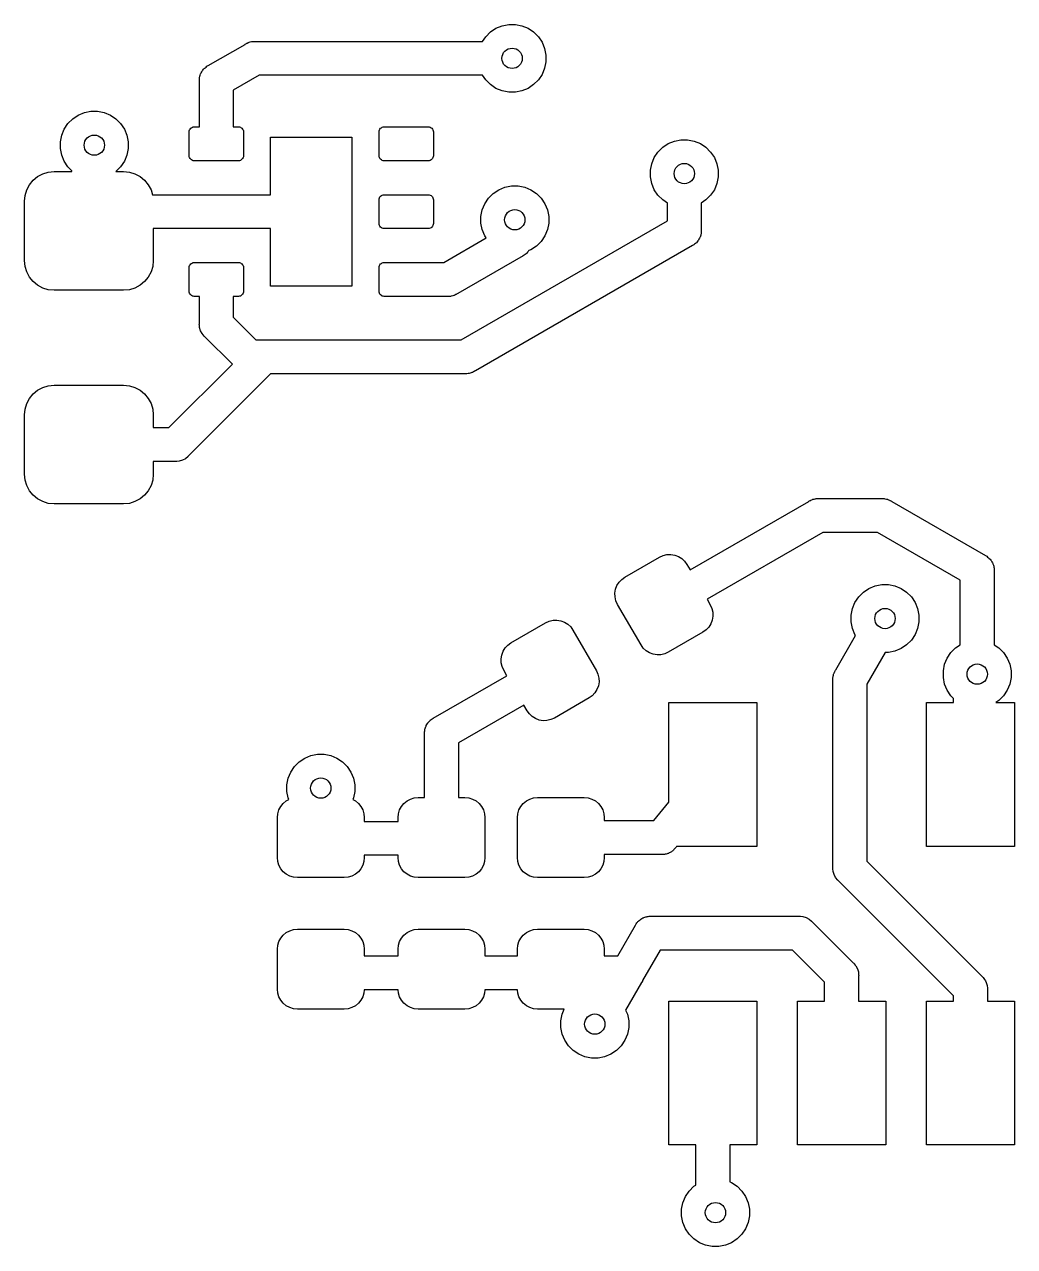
# Model space of a CAD drawing. Extents: x 3.53 to 7.52, y -4.86 to -3.59.
# Drawn here: x 5.1549 to 5.4423, y -4.6268 to -4.2721 of the extents above; entities that cross this region are included whole.
import ezdxf

# ---------------------------------------------------------------- set-up
doc = ezdxf.new("R2010")
doc.units = 0
doc.header["$MEASUREMENT"] = 0
doc.layers.add('BLACK', color=7, linetype='CONTINUOUS')

msp = doc.modelspace()

# ---------------------------------------------------------------- linework, layer by layer
at = {"layer": 'BLACK', "linetype": 'CONTINUOUS'}
for p, q in [((5.28881, -4.27562), (5.29018, -4.27424)), ((5.29018, -4.27424), (5.29179, -4.27317)), ((5.29179, -4.27317), (5.29359, -4.27243)), ((5.29359, -4.27243), (5.29549, -4.27205)), ((5.29549, -4.27205), (5.29743, -4.27205)), ((5.29743, -4.27205), (5.29933, -4.27243)), ((5.29933, -4.27243), (5.30112, -4.27317)), ((5.30112, -4.27317), (5.30273, -4.27424)), ((5.30273, -4.27424), (5.3041, -4.27562)), ((5.20824, -4.28401), (5.21895, -4.27783)), ((5.21895, -4.27783), (5.21901, -4.27778)), ((5.21901, -4.27778), (5.21937, -4.27759)), ((5.21937, -4.27759), (5.21951, -4.27751)), ((5.21951, -4.27751), (5.21958, -4.27747)), ((5.21958, -4.27747), (5.21987, -4.27732)), ((5.21987, -4.27732), (5.22002, -4.27727)), ((5.22002, -4.27727), (5.22017, -4.27721)), ((5.22017, -4.27721), (5.22048, -4.27713)), ((5.22048, -4.27713), (5.22079, -4.27704)), ((5.22079, -4.27704), (5.22096, -4.27702)), ((5.22096, -4.27702), (5.22111, -4.27699)), ((5.22111, -4.27699), (5.22144, -4.27698)), ((5.22144, -4.27698), (5.22152, -4.27697)), ((5.22152, -4.27697), (5.22168, -4.27697)), ((5.22168, -4.27697), (5.22208, -4.27696)), ((5.22208, -4.27696), (5.22216, -4.27697)), ((5.22216, -4.27697), (5.28791, -4.27697)), ((5.28791, -4.27697), (5.28881, -4.27562)), ((5.3041, -4.27562), (5.30518, -4.27723)), ((5.30518, -4.27723), (5.30592, -4.27902)), ((5.30592, -4.27902), (5.3063, -4.28092)), ((5.3063, -4.28092), (5.3063, -4.28286)), ((5.20693, -4.28507), (5.20713, -4.28482)), ((5.20713, -4.28482), (5.20726, -4.28472)), ((5.20726, -4.28472), (5.20737, -4.2846)), ((5.20737, -4.2846), (5.20763, -4.28441)), ((5.20763, -4.28441), (5.20788, -4.2842)), ((5.20788, -4.2842), (5.20824, -4.28401)), ((5.30592, -4.28476), (5.30518, -4.28655)), ((5.3063, -4.28286), (5.30592, -4.28476)), ((5.2057, -4.28799), (5.20575, -4.28767)), ((5.20571, -4.28839), (5.2057, -4.28799)), ((5.20571, -4.30177), (5.20571, -4.28839)), ((5.20575, -4.28767), (5.20578, -4.28735)), ((5.20578, -4.28735), (5.20583, -4.28719)), ((5.20583, -4.28719), (5.20585, -4.28704)), ((5.20585, -4.28704), (5.20597, -4.28673)), ((5.20597, -4.28673), (5.20606, -4.28642)), ((5.20606, -4.28642), (5.20614, -4.28628)), ((5.20614, -4.28628), (5.20619, -4.28613)), ((5.20619, -4.28613), (5.20637, -4.28585)), ((5.20637, -4.28585), (5.20652, -4.28557)), ((5.20652, -4.28557), (5.20662, -4.28544)), ((5.20662, -4.28544), (5.20671, -4.2853)), ((5.20671, -4.2853), (5.20693, -4.28507)), ((5.22308, -4.28681), (5.21555, -4.29116)), ((5.28791, -4.28681), (5.22308, -4.28681)), ((5.28881, -4.28816), (5.28791, -4.28681)), ((5.29018, -4.28953), (5.28881, -4.28816)), ((5.3041, -4.28816), (5.30273, -4.28953)), ((5.30518, -4.28655), (5.3041, -4.28816)), ((5.21555, -4.29116), (5.21555, -4.30177)), ((5.29179, -4.29061), (5.29018, -4.28953)), ((5.29359, -4.29135), (5.29179, -4.29061)), ((5.29549, -4.29173), (5.29359, -4.29135)), ((5.29743, -4.29173), (5.29549, -4.29173)), ((5.29933, -4.29135), (5.29743, -4.29173)), ((5.30112, -4.29061), (5.29933, -4.29135)), ((5.30273, -4.28953), (5.30112, -4.29061)), ((5.16892, -4.29944), (5.17053, -4.29836)), ((5.17053, -4.29836), (5.17233, -4.29762)), ((5.17233, -4.29762), (5.17423, -4.29724)), ((5.17423, -4.29724), (5.17617, -4.29724)), ((5.17617, -4.29724), (5.17807, -4.29762)), ((5.17807, -4.29762), (5.17986, -4.29836)), ((5.17986, -4.29836), (5.18147, -4.29944)), ((5.16573, -4.30422), (5.16647, -4.30242)), ((5.16647, -4.30242), (5.16755, -4.30081)), ((5.16755, -4.30081), (5.16892, -4.29944)), ((5.18147, -4.29944), (5.18284, -4.30081)), ((5.18284, -4.30081), (5.18392, -4.30242)), ((5.18392, -4.30242), (5.18466, -4.30422)), ((5.20278, -4.30296), (5.20287, -4.30268)), ((5.20287, -4.30268), (5.203, -4.30243)), ((5.203, -4.30243), (5.20319, -4.3022)), ((5.20319, -4.3022), (5.20341, -4.30202)), ((5.20341, -4.30202), (5.20367, -4.30188)), ((5.20367, -4.30188), (5.20394, -4.3018)), ((5.20394, -4.3018), (5.20423, -4.30177)), ((5.20423, -4.30177), (5.20571, -4.30177)), ((5.21555, -4.30177), (5.21703, -4.30177)), ((5.21703, -4.30177), (5.21732, -4.3018)), ((5.21732, -4.3018), (5.21759, -4.30188)), ((5.21759, -4.30188), (5.21785, -4.30202)), ((5.21785, -4.30202), (5.21807, -4.3022)), ((5.21807, -4.3022), (5.21826, -4.30243)), ((5.21826, -4.30243), (5.21839, -4.30268)), ((5.21839, -4.30268), (5.21848, -4.30296)), ((5.2579, -4.30296), (5.25799, -4.30268)), ((5.25799, -4.30268), (5.25812, -4.30243)), ((5.25812, -4.30243), (5.25831, -4.3022)), ((5.25831, -4.3022), (5.25853, -4.30202)), ((5.25853, -4.30202), (5.25879, -4.30188)), ((5.25879, -4.30188), (5.25906, -4.3018)), ((5.25906, -4.3018), (5.25935, -4.30177)), ((5.25935, -4.30177), (5.27215, -4.30177)), ((5.27215, -4.30177), (5.27243, -4.3018)), ((5.27243, -4.3018), (5.27271, -4.30188)), ((5.27271, -4.30188), (5.27297, -4.30202)), ((5.27297, -4.30202), (5.27319, -4.3022)), ((5.27319, -4.3022), (5.27337, -4.30243)), ((5.27337, -4.30243), (5.27351, -4.30268)), ((5.27351, -4.30268), (5.27359, -4.30296)), ((5.16535, -4.30612), (5.16573, -4.30422)), ((5.16535, -4.30806), (5.16535, -4.30612)), ((5.18466, -4.30422), (5.18504, -4.30612)), ((5.18504, -4.30612), (5.18504, -4.30806)), ((5.20276, -4.30325), (5.20278, -4.30296)), ((5.20276, -4.31014), (5.20276, -4.30325)), ((5.21848, -4.30296), (5.2185, -4.30325)), ((5.2185, -4.30325), (5.2185, -4.31014)), ((5.22638, -4.30472), (5.25, -4.30472)), ((5.22638, -4.32146), (5.22638, -4.30472)), ((5.25, -4.30472), (5.25, -4.34803)), ((5.25787, -4.30325), (5.2579, -4.30296)), ((5.25787, -4.31014), (5.25787, -4.30325)), ((5.27359, -4.30296), (5.27362, -4.30325)), ((5.27362, -4.30325), (5.27362, -4.31014)), ((5.34179, -4.30663), (5.34359, -4.30589)), ((5.34359, -4.30589), (5.34549, -4.30551)), ((5.34549, -4.30551), (5.34743, -4.30551)), ((5.34743, -4.30551), (5.34933, -4.30589)), ((5.34933, -4.30589), (5.35112, -4.30663)), ((5.16573, -4.30996), (5.16535, -4.30806)), ((5.18504, -4.30806), (5.18466, -4.30996)), ((5.33773, -4.31069), (5.33881, -4.30908)), ((5.33881, -4.30908), (5.34018, -4.30771)), ((5.34018, -4.30771), (5.34179, -4.30663)), ((5.35112, -4.30663), (5.35273, -4.30771)), ((5.35273, -4.30771), (5.3541, -4.30908)), ((5.3541, -4.30908), (5.35518, -4.31069)), ((5.16647, -4.31175), (5.16573, -4.30996)), ((5.16755, -4.31336), (5.16647, -4.31175)), ((5.1687, -4.31451), (5.16755, -4.31336)), ((5.18284, -4.31336), (5.18147, -4.31473)), ((5.18392, -4.31175), (5.18284, -4.31336)), ((5.18466, -4.30996), (5.18392, -4.31175)), ((5.20278, -4.31043), (5.20276, -4.31014)), ((5.20287, -4.3107), (5.20278, -4.31043)), ((5.203, -4.31096), (5.20287, -4.3107)), ((5.20319, -4.31118), (5.203, -4.31096)), ((5.20341, -4.31137), (5.20319, -4.31118)), ((5.20367, -4.3115), (5.20341, -4.31137)), ((5.20394, -4.31159), (5.20367, -4.3115)), ((5.20423, -4.31161), (5.20394, -4.31159)), ((5.21703, -4.31161), (5.20423, -4.31161)), ((5.21732, -4.31159), (5.21703, -4.31161)), ((5.21759, -4.3115), (5.21732, -4.31159)), ((5.21785, -4.31137), (5.21759, -4.3115)), ((5.21807, -4.31118), (5.21785, -4.31137)), ((5.21826, -4.31096), (5.21807, -4.31118)), ((5.21839, -4.3107), (5.21826, -4.31096)), ((5.21848, -4.31043), (5.21839, -4.3107)), ((5.2185, -4.31014), (5.21848, -4.31043)), ((5.2579, -4.31043), (5.25787, -4.31014)), ((5.25799, -4.3107), (5.2579, -4.31043)), ((5.25812, -4.31096), (5.25799, -4.3107)), ((5.25831, -4.31118), (5.25812, -4.31096)), ((5.25853, -4.31137), (5.25831, -4.31118)), ((5.25879, -4.3115), (5.25853, -4.31137)), ((5.25906, -4.31159), (5.25879, -4.3115)), ((5.25935, -4.31161), (5.25906, -4.31159)), ((5.27215, -4.31161), (5.25935, -4.31161)), ((5.27243, -4.31159), (5.27215, -4.31161)), ((5.27271, -4.3115), (5.27243, -4.31159)), ((5.27297, -4.31137), (5.27271, -4.3115)), ((5.27319, -4.31118), (5.27297, -4.31137)), ((5.27337, -4.31096), (5.27319, -4.31118)), ((5.27351, -4.3107), (5.27337, -4.31096)), ((5.27359, -4.31043), (5.27351, -4.3107)), ((5.27362, -4.31014), (5.27359, -4.31043)), ((5.33661, -4.31438), (5.33699, -4.31248)), ((5.33699, -4.31248), (5.33773, -4.31069)), ((5.35518, -4.31069), (5.35592, -4.31248)), ((5.35592, -4.31248), (5.3563, -4.31438)), ((5.15744, -4.31729), (5.15875, -4.31622)), ((5.15875, -4.31622), (5.16024, -4.31542)), ((5.16024, -4.31542), (5.16185, -4.31493)), ((5.16185, -4.31493), (5.16353, -4.31476)), ((5.16353, -4.31476), (5.1687, -4.31476)), ((5.1687, -4.31476), (5.1687, -4.31451)), ((5.18147, -4.31473), (5.18142, -4.31476)), ((5.18142, -4.31476), (5.18371, -4.31476)), ((5.18371, -4.31476), (5.18539, -4.31493)), ((5.18539, -4.31493), (5.18701, -4.31542)), ((5.18701, -4.31542), (5.1885, -4.31622)), ((5.1885, -4.31622), (5.1898, -4.31729)), ((5.33661, -4.31632), (5.33661, -4.31438)), ((5.33699, -4.31823), (5.33661, -4.31632)), ((5.3563, -4.31632), (5.35592, -4.31823)), ((5.3563, -4.31438), (5.3563, -4.31632)), ((5.15509, -4.3217), (5.15558, -4.32008)), ((5.15558, -4.32008), (5.15637, -4.31859)), ((5.15637, -4.31859), (5.15744, -4.31729)), ((5.1898, -4.31729), (5.19087, -4.31859)), ((5.19087, -4.31859), (5.19167, -4.32008)), ((5.19167, -4.32008), (5.19208, -4.32146)), ((5.29097, -4.32109), (5.29258, -4.32002)), ((5.29258, -4.32002), (5.29437, -4.31928)), ((5.29437, -4.31928), (5.29628, -4.3189)), ((5.29628, -4.3189), (5.29822, -4.3189)), ((5.29822, -4.3189), (5.30012, -4.31928)), ((5.30012, -4.31928), (5.30191, -4.32002)), ((5.30191, -4.32002), (5.30352, -4.32109)), ((5.33773, -4.32002), (5.33699, -4.31823)), ((5.33881, -4.32163), (5.33773, -4.32002)), ((5.35518, -4.32002), (5.3541, -4.32163)), ((5.35592, -4.31823), (5.35518, -4.32002)), ((5.15492, -4.32338), (5.15509, -4.3217)), ((5.15492, -4.3406), (5.15492, -4.32338)), ((5.19208, -4.32146), (5.22638, -4.32146)), ((5.25787, -4.32293), (5.2579, -4.32265)), ((5.25787, -4.32982), (5.25787, -4.32293)), ((5.2579, -4.32265), (5.25799, -4.32237)), ((5.25799, -4.32237), (5.25812, -4.32211)), ((5.25812, -4.32211), (5.25831, -4.32189)), ((5.25831, -4.32189), (5.25853, -4.32171)), ((5.25853, -4.32171), (5.25879, -4.32157)), ((5.25879, -4.32157), (5.25906, -4.32149)), ((5.25906, -4.32149), (5.25935, -4.32146)), ((5.25935, -4.32146), (5.27215, -4.32146)), ((5.27215, -4.32146), (5.27243, -4.32149)), ((5.27243, -4.32149), (5.27271, -4.32157)), ((5.27271, -4.32157), (5.27297, -4.32171)), ((5.27297, -4.32171), (5.27319, -4.32189)), ((5.27319, -4.32189), (5.27337, -4.32211)), ((5.27337, -4.32211), (5.27351, -4.32237)), ((5.27351, -4.32237), (5.27359, -4.32265)), ((5.27359, -4.32265), (5.27362, -4.32293)), ((5.27362, -4.32293), (5.27362, -4.32982)), ((5.28852, -4.32408), (5.2896, -4.32247)), ((5.2896, -4.32247), (5.29097, -4.32109)), ((5.30352, -4.32109), (5.30489, -4.32247)), ((5.30489, -4.32247), (5.30597, -4.32408)), ((5.34018, -4.323), (5.33881, -4.32163)), ((5.34154, -4.3239), (5.34018, -4.323)), ((5.34154, -4.32905), (5.34154, -4.3239)), ((5.35273, -4.323), (5.35138, -4.3239)), ((5.35138, -4.3239), (5.35138, -4.33181)), ((5.3541, -4.32163), (5.35273, -4.323)), ((5.2874, -4.32777), (5.28778, -4.32587)), ((5.28778, -4.32587), (5.28852, -4.32408)), ((5.30597, -4.32408), (5.30671, -4.32587)), ((5.30671, -4.32587), (5.30709, -4.32777)), ((5.2579, -4.33011), (5.25787, -4.32982)), ((5.25799, -4.33039), (5.2579, -4.33011)), ((5.25812, -4.33064), (5.25799, -4.33039)), ((5.25831, -4.33087), (5.25812, -4.33064)), ((5.25853, -4.33105), (5.25831, -4.33087)), ((5.25879, -4.33119), (5.25853, -4.33105)), ((5.27297, -4.33105), (5.27271, -4.33119)), ((5.27319, -4.33087), (5.27297, -4.33105)), ((5.27337, -4.33064), (5.27319, -4.33087)), ((5.27351, -4.33039), (5.27337, -4.33064)), ((5.27359, -4.33011), (5.27351, -4.33039)), ((5.27362, -4.32982), (5.27359, -4.33011)), ((5.28172, -4.36358), (5.34154, -4.32905)), ((5.2874, -4.32971), (5.2874, -4.32777)), ((5.28778, -4.33161), (5.2874, -4.32971)), ((5.30709, -4.32971), (5.30671, -4.33161)), ((5.30709, -4.32777), (5.30709, -4.32971)), ((5.22638, -4.3313), (5.19232, -4.3313)), ((5.19232, -4.3313), (5.19232, -4.3406)), ((5.22638, -4.34803), (5.22638, -4.3313)), ((5.25906, -4.33127), (5.25879, -4.33119)), ((5.25935, -4.3313), (5.25906, -4.33127)), ((5.27215, -4.3313), (5.25935, -4.3313)), ((5.27243, -4.33127), (5.27215, -4.3313)), ((5.27271, -4.33119), (5.27243, -4.33127)), ((5.27663, -4.34114), (5.28895, -4.33403)), ((5.28852, -4.3334), (5.28778, -4.33161)), ((5.28895, -4.33403), (5.28852, -4.3334)), ((5.30597, -4.3334), (5.30489, -4.33501)), ((5.30671, -4.33161), (5.30597, -4.3334)), ((5.35057, -4.33464), (5.35047, -4.33476)), ((5.35072, -4.33435), (5.35057, -4.33464)), ((5.35089, -4.33408), (5.35072, -4.33435)), ((5.35095, -4.33393), (5.35089, -4.33408)), ((5.35103, -4.33378), (5.35095, -4.33393)), ((5.35112, -4.33347), (5.35103, -4.33378)), ((5.35123, -4.33317), (5.35112, -4.33347)), ((5.35126, -4.33301), (5.35123, -4.33317)), ((5.35131, -4.33285), (5.35126, -4.33301)), ((5.35134, -4.33253), (5.35131, -4.33285)), ((5.35139, -4.33221), (5.35134, -4.33253)), ((5.35138, -4.33181), (5.35139, -4.33221)), ((5.34885, -4.33619), (5.28585, -4.37256)), ((5.30095, -4.33817), (5.30074, -4.33842)), ((5.30117, -4.33793), (5.30095, -4.33817)), ((5.30125, -4.3378), (5.30117, -4.33793)), ((5.30133, -4.3377), (5.30125, -4.3378)), ((5.30191, -4.33746), (5.30133, -4.3377)), ((5.30352, -4.33639), (5.30191, -4.33746)), ((5.30489, -4.33501), (5.30352, -4.33639)), ((5.3492, -4.336), (5.34885, -4.33619)), ((5.34945, -4.3358), (5.3492, -4.336)), ((5.34972, -4.33561), (5.34945, -4.3358)), ((5.34983, -4.33549), (5.34972, -4.33561)), ((5.34995, -4.33539), (5.34983, -4.33549)), ((5.35016, -4.33514), (5.34995, -4.33539)), ((5.35038, -4.3349), (5.35016, -4.33514)), ((5.35047, -4.33476), (5.35038, -4.3349)), ((5.15509, -4.34228), (5.15492, -4.3406)), ((5.19232, -4.3406), (5.19216, -4.34228)), ((5.203, -4.3418), (5.20319, -4.34157)), ((5.20319, -4.34157), (5.20341, -4.34139)), ((5.20341, -4.34139), (5.20367, -4.34125)), ((5.20367, -4.34125), (5.20394, -4.34117)), ((5.20394, -4.34117), (5.20423, -4.34114)), ((5.20423, -4.34114), (5.21039, -4.34114)), ((5.21039, -4.34114), (5.21063, -4.34112)), ((5.21063, -4.34112), (5.21087, -4.34114)), ((5.21087, -4.34114), (5.21703, -4.34114)), ((5.21703, -4.34114), (5.21732, -4.34117)), ((5.21732, -4.34117), (5.21759, -4.34125)), ((5.21759, -4.34125), (5.21785, -4.34139)), ((5.21785, -4.34139), (5.21807, -4.34157)), ((5.21807, -4.34157), (5.21826, -4.3418)), ((5.25812, -4.3418), (5.25831, -4.34157)), ((5.25831, -4.34157), (5.25853, -4.34139)), ((5.25853, -4.34139), (5.25879, -4.34125)), ((5.25879, -4.34125), (5.25906, -4.34117)), ((5.25906, -4.34117), (5.25935, -4.34114)), ((5.25935, -4.34114), (5.27663, -4.34114)), ((5.29964, -4.33923), (5.28076, -4.35012)), ((5.29999, -4.33904), (5.29964, -4.33923)), ((5.30024, -4.33883), (5.29999, -4.33904)), ((5.30051, -4.33864), (5.30024, -4.33883)), ((5.30062, -4.33852), (5.30051, -4.33864)), ((5.30074, -4.33842), (5.30062, -4.33852)), ((5.15558, -4.3439), (5.15509, -4.34228)), ((5.15637, -4.34539), (5.15558, -4.3439)), ((5.19167, -4.3439), (5.19087, -4.34539)), ((5.19216, -4.34228), (5.19167, -4.3439)), ((5.20276, -4.34262), (5.20278, -4.34233)), ((5.20276, -4.34951), (5.20276, -4.34262)), ((5.20278, -4.34233), (5.20287, -4.34205)), ((5.20287, -4.34205), (5.203, -4.3418)), ((5.21826, -4.3418), (5.21839, -4.34205)), ((5.21839, -4.34205), (5.21848, -4.34233)), ((5.21848, -4.34233), (5.2185, -4.34262)), ((5.2185, -4.34262), (5.2185, -4.34951)), ((5.25787, -4.34262), (5.2579, -4.34233)), ((5.25787, -4.34951), (5.25787, -4.34262)), ((5.2579, -4.34233), (5.25799, -4.34205)), ((5.25799, -4.34205), (5.25812, -4.3418)), ((5.15744, -4.34669), (5.15637, -4.34539)), ((5.15875, -4.34776), (5.15744, -4.34669)), ((5.16024, -4.34856), (5.15875, -4.34776)), ((5.16185, -4.34905), (5.16024, -4.34856)), ((5.18701, -4.34856), (5.18539, -4.34905)), ((5.1885, -4.34776), (5.18701, -4.34856)), ((5.1898, -4.34669), (5.1885, -4.34776)), ((5.19087, -4.34539), (5.1898, -4.34669)), ((5.25, -4.34803), (5.22638, -4.34803)), ((5.16353, -4.34921), (5.16185, -4.34905)), ((5.18371, -4.34921), (5.16353, -4.34921)), ((5.18539, -4.34905), (5.18371, -4.34921)), ((5.20278, -4.3498), (5.20276, -4.34951)), ((5.20287, -4.35007), (5.20278, -4.3498)), ((5.203, -4.35033), (5.20287, -4.35007)), ((5.20319, -4.35055), (5.203, -4.35033)), ((5.20341, -4.35074), (5.20319, -4.35055)), ((5.20367, -4.35087), (5.20341, -4.35074)), ((5.20394, -4.35096), (5.20367, -4.35087)), ((5.20423, -4.35098), (5.20394, -4.35096)), ((5.20571, -4.35098), (5.20423, -4.35098)), ((5.20571, -4.35881), (5.20571, -4.35098)), ((5.21703, -4.35098), (5.21555, -4.35098)), ((5.21555, -4.35098), (5.21555, -4.35702)), ((5.21732, -4.35096), (5.21703, -4.35098)), ((5.21759, -4.35087), (5.21732, -4.35096)), ((5.21785, -4.35074), (5.21759, -4.35087)), ((5.21807, -4.35055), (5.21785, -4.35074)), ((5.21826, -4.35033), (5.21807, -4.35055)), ((5.21839, -4.35007), (5.21826, -4.35033)), ((5.21848, -4.3498), (5.21839, -4.35007)), ((5.2185, -4.34951), (5.21848, -4.3498)), ((5.2579, -4.3498), (5.25787, -4.34951)), ((5.25799, -4.35007), (5.2579, -4.3498)), ((5.25812, -4.35033), (5.25799, -4.35007)), ((5.25831, -4.35055), (5.25812, -4.35033)), ((5.25853, -4.35074), (5.25831, -4.35055)), ((5.25879, -4.35087), (5.25853, -4.35074)), ((5.25906, -4.35096), (5.25879, -4.35087)), ((5.25935, -4.35098), (5.25906, -4.35096)), ((5.27755, -4.35098), (5.25935, -4.35098)), ((5.27763, -4.351), (5.27755, -4.35098)), ((5.27803, -4.35098), (5.27763, -4.351)), ((5.27819, -4.35098), (5.27803, -4.35098)), ((5.27828, -4.35098), (5.27819, -4.35098)), ((5.2786, -4.35097), (5.27828, -4.35098)), ((5.27876, -4.35093), (5.2786, -4.35097)), ((5.27892, -4.35091), (5.27876, -4.35093)), ((5.27923, -4.35082), (5.27892, -4.35091)), ((5.27954, -4.35075), (5.27923, -4.35082)), ((5.27969, -4.35068), (5.27954, -4.35075)), ((5.27985, -4.35063), (5.27969, -4.35068)), ((5.28013, -4.35048), (5.27985, -4.35063)), ((5.2802, -4.35045), (5.28013, -4.35048)), ((5.28034, -4.35037), (5.2802, -4.35045)), ((5.2807, -4.35017), (5.28034, -4.35037)), ((5.28076, -4.35012), (5.2807, -4.35017)), ((5.20568, -4.35906), (5.20571, -4.35881)), ((5.20571, -4.3593), (5.20568, -4.35906)), ((5.20578, -4.36002), (5.20571, -4.3593)), ((5.20571, -4.3593), (5.20571, -4.3593)), ((5.21555, -4.35702), (5.22212, -4.36358)), ((5.20606, -4.36095), (5.20578, -4.36002)), ((5.20652, -4.3618), (5.20606, -4.36095)), ((5.20713, -4.36255), (5.20652, -4.3618)), ((5.20732, -4.36271), (5.20713, -4.36255)), ((5.21528, -4.37067), (5.20732, -4.36271)), ((5.22212, -4.36358), (5.28172, -4.36358)), ((5.19688, -4.38907), (5.21528, -4.37067)), ((5.22637, -4.37343), (5.226, -4.37388)), ((5.28264, -4.37343), (5.22637, -4.37343)), ((5.28272, -4.37344), (5.28264, -4.37343)), ((5.28312, -4.37343), (5.28272, -4.37344)), ((5.28328, -4.37343), (5.28312, -4.37343)), ((5.28336, -4.37342), (5.28328, -4.37343)), ((5.28368, -4.37341), (5.28336, -4.37342)), ((5.28384, -4.37337), (5.28368, -4.37341)), ((5.284, -4.37335), (5.28384, -4.37337)), ((5.28431, -4.37326), (5.284, -4.37335)), ((5.28463, -4.37319), (5.28431, -4.37326)), ((5.28478, -4.37312), (5.28463, -4.37319)), ((5.28493, -4.37307), (5.28478, -4.37312)), ((5.28522, -4.37292), (5.28493, -4.37307)), ((5.28529, -4.37289), (5.28522, -4.37292)), ((5.28543, -4.37281), (5.28529, -4.37289)), ((5.28579, -4.37262), (5.28543, -4.37281)), ((5.28585, -4.37256), (5.28579, -4.37262)), ((5.16024, -4.37743), (5.16185, -4.37694)), ((5.16185, -4.37694), (5.16353, -4.37677)), ((5.16353, -4.37677), (5.18371, -4.37677)), ((5.18371, -4.37677), (5.18539, -4.37694)), ((5.18539, -4.37694), (5.18701, -4.37743)), ((5.226, -4.37388), (5.20257, -4.3973)), ((5.15558, -4.38209), (5.15637, -4.3806)), ((5.15637, -4.3806), (5.15744, -4.37929)), ((5.15744, -4.37929), (5.15875, -4.37822)), ((5.15875, -4.37822), (5.16024, -4.37743)), ((5.18701, -4.37743), (5.1885, -4.37822)), ((5.1885, -4.37822), (5.1898, -4.37929)), ((5.1898, -4.37929), (5.19087, -4.3806)), ((5.19087, -4.3806), (5.19167, -4.38209)), ((5.15492, -4.38538), (5.15509, -4.3837)), ((5.15509, -4.3837), (5.15558, -4.38209)), ((5.19167, -4.38209), (5.19216, -4.3837)), ((5.19216, -4.3837), (5.19232, -4.38538)), ((5.15492, -4.40261), (5.15492, -4.38538)), ((5.19232, -4.38538), (5.19232, -4.38907)), ((5.19232, -4.38907), (5.19688, -4.38907)), ((5.20166, -4.39811), (5.20081, -4.39856)), ((5.20241, -4.39749), (5.20166, -4.39811)), ((5.20257, -4.3973), (5.20241, -4.39749)), ((5.19868, -4.39892), (5.19232, -4.39892)), ((5.19232, -4.39892), (5.19232, -4.40261)), ((5.19892, -4.39894), (5.19868, -4.39892)), ((5.19916, -4.39892), (5.19892, -4.39894)), ((5.19988, -4.39885), (5.19916, -4.39892)), ((5.19916, -4.39892), (5.19916, -4.39892)), ((5.20081, -4.39856), (5.19988, -4.39885)), ((5.15509, -4.40429), (5.15492, -4.40261)), ((5.15558, -4.4059), (5.15509, -4.40429)), ((5.19216, -4.40429), (5.19167, -4.4059)), ((5.19232, -4.40261), (5.19216, -4.40429)), ((5.15637, -4.40739), (5.15558, -4.4059)), ((5.15744, -4.4087), (5.15637, -4.40739)), ((5.15875, -4.40977), (5.15744, -4.4087)), ((5.1898, -4.4087), (5.1885, -4.40977)), ((5.19087, -4.40739), (5.1898, -4.4087)), ((5.19167, -4.4059), (5.19087, -4.40739)), ((5.16024, -4.41056), (5.15875, -4.40977)), ((5.16185, -4.41106), (5.16024, -4.41056)), ((5.16353, -4.41122), (5.16185, -4.41106)), ((5.18371, -4.41122), (5.16353, -4.41122)), ((5.18539, -4.41106), (5.18371, -4.41122)), ((5.18701, -4.41056), (5.18539, -4.41106)), ((5.1885, -4.40977), (5.18701, -4.41056)), ((5.34815, -4.43038), (5.38258, -4.41051)), ((5.38258, -4.41051), (5.38264, -4.41046)), ((5.38264, -4.41046), (5.383, -4.41027)), ((5.383, -4.41027), (5.38314, -4.41018)), ((5.38314, -4.41018), (5.38321, -4.41015)), ((5.38321, -4.41015), (5.3835, -4.41)), ((5.3835, -4.41), (5.38365, -4.40995)), ((5.38365, -4.40995), (5.3838, -4.40988)), ((5.3838, -4.40988), (5.38411, -4.40981)), ((5.38411, -4.40981), (5.38442, -4.40972)), ((5.38442, -4.40972), (5.38458, -4.4097)), ((5.38458, -4.4097), (5.38474, -4.40966)), ((5.38474, -4.40966), (5.38507, -4.40965)), ((5.38507, -4.40965), (5.38515, -4.40965)), ((5.38515, -4.40965), (5.38531, -4.40965)), ((5.38531, -4.40965), (5.38571, -4.40963)), ((5.38571, -4.40963), (5.38579, -4.40965)), ((5.38579, -4.40965), (5.40344, -4.40965)), ((5.40344, -4.40965), (5.40352, -4.40963)), ((5.40352, -4.40963), (5.40392, -4.40965)), ((5.40392, -4.40965), (5.40408, -4.40965)), ((5.40408, -4.40965), (5.40416, -4.40965)), ((5.40416, -4.40965), (5.40448, -4.40966)), ((5.40448, -4.40966), (5.40464, -4.4097)), ((5.40464, -4.4097), (5.4048, -4.40972)), ((5.4048, -4.40972), (5.40511, -4.40981)), ((5.40511, -4.40981), (5.40543, -4.40988)), ((5.40543, -4.40988), (5.40558, -4.40995)), ((5.40558, -4.40995), (5.40573, -4.41)), ((5.40573, -4.41), (5.40602, -4.41015)), ((5.40602, -4.41015), (5.40609, -4.41018)), ((5.40609, -4.41018), (5.40623, -4.41026)), ((5.40623, -4.41026), (5.40659, -4.41046)), ((5.40659, -4.41046), (5.40665, -4.41051)), ((5.40665, -4.41051), (5.43389, -4.42623)), ((5.38671, -4.41949), (5.35307, -4.43891)), ((5.40252, -4.41949), (5.38671, -4.41949)), ((5.42657, -4.43338), (5.40252, -4.41949)), ((5.32922, -4.43245), (5.33928, -4.42664)), ((5.33928, -4.42664), (5.34032, -4.42617)), ((5.34032, -4.42617), (5.34143, -4.42591)), ((5.34143, -4.42591), (5.34257, -4.42587)), ((5.34257, -4.42587), (5.34369, -4.42606)), ((5.34369, -4.42606), (5.34475, -4.42646)), ((5.34475, -4.42646), (5.34572, -4.42706)), ((5.43389, -4.42623), (5.43424, -4.42642)), ((5.43424, -4.42642), (5.43449, -4.42663)), ((5.43449, -4.42663), (5.43476, -4.42682)), ((5.43476, -4.42682), (5.43487, -4.42694)), ((5.34572, -4.42706), (5.34655, -4.42784)), ((5.34655, -4.42784), (5.34721, -4.42876)), ((5.34721, -4.42876), (5.34815, -4.43038)), ((5.43487, -4.42694), (5.43499, -4.42704)), ((5.43499, -4.42704), (5.4352, -4.42729)), ((5.4352, -4.42729), (5.43542, -4.42752)), ((5.43542, -4.42752), (5.4355, -4.42766)), ((5.4355, -4.42766), (5.43561, -4.42779)), ((5.43561, -4.42779), (5.43576, -4.42807)), ((5.43576, -4.42807), (5.43593, -4.42835)), ((5.43593, -4.42835), (5.43599, -4.4285)), ((5.43599, -4.4285), (5.43606, -4.42864)), ((5.43606, -4.42864), (5.43616, -4.42895)), ((5.43616, -4.42895), (5.43627, -4.42925)), ((5.43627, -4.42925), (5.4363, -4.42941)), ((5.4363, -4.42941), (5.43635, -4.42957)), ((5.43635, -4.42957), (5.43638, -4.42989)), ((5.43638, -4.42989), (5.43643, -4.43021)), ((5.43643, -4.43021), (5.43642, -4.43061)), ((5.32692, -4.43491), (5.32752, -4.43394)), ((5.32752, -4.43394), (5.3283, -4.43311)), ((5.3283, -4.43311), (5.32922, -4.43245)), ((5.42657, -4.45208), (5.42657, -4.43338)), ((5.43642, -4.43061), (5.43642, -4.45208)), ((5.32633, -4.4371), (5.32652, -4.43597)), ((5.32637, -4.43823), (5.32633, -4.4371)), ((5.32652, -4.43597), (5.32692, -4.43491)), ((5.39708, -4.43821), (5.39845, -4.43684)), ((5.39845, -4.43684), (5.40006, -4.43577)), ((5.40006, -4.43577), (5.40185, -4.43502)), ((5.40185, -4.43502), (5.40376, -4.43465)), ((5.40376, -4.43465), (5.40569, -4.43465)), ((5.40569, -4.43465), (5.4076, -4.43502)), ((5.4076, -4.43502), (5.40939, -4.43577)), ((5.40939, -4.43577), (5.411, -4.43684)), ((5.411, -4.43684), (5.41237, -4.43821)), ((5.32663, -4.43934), (5.32637, -4.43823)), ((5.3271, -4.44038), (5.32663, -4.43934)), ((5.33389, -4.45214), (5.3271, -4.44038)), ((5.35307, -4.43891), (5.35401, -4.44053)), ((5.35401, -4.44053), (5.35448, -4.44156)), ((5.39526, -4.44162), (5.396, -4.43983)), ((5.396, -4.43983), (5.39708, -4.43821)), ((5.41237, -4.43821), (5.41345, -4.43983)), ((5.41345, -4.43983), (5.41419, -4.44162)), ((5.35448, -4.44156), (5.35473, -4.44267)), ((5.35477, -4.44381), (5.35459, -4.44493)), ((5.35473, -4.44267), (5.35477, -4.44381)), ((5.39488, -4.44352), (5.39526, -4.44162)), ((5.39488, -4.44546), (5.39488, -4.44352)), ((5.41419, -4.44162), (5.41457, -4.44352)), ((5.41457, -4.44352), (5.41457, -4.44546)), ((5.29615, -4.45154), (5.30621, -4.44573)), ((5.30621, -4.44573), (5.30725, -4.44526)), ((5.30725, -4.44526), (5.30835, -4.445)), ((5.30835, -4.445), (5.30949, -4.44497)), ((5.30949, -4.44497), (5.31062, -4.44515)), ((5.31062, -4.44515), (5.31168, -4.44555)), ((5.31168, -4.44555), (5.31265, -4.44616)), ((5.31265, -4.44616), (5.31348, -4.44693)), ((5.31348, -4.44693), (5.31414, -4.44786)), ((5.31414, -4.44786), (5.32093, -4.45962)), ((5.35281, -4.4478), (5.35188, -4.44846)), ((5.35358, -4.44697), (5.35281, -4.4478)), ((5.35419, -4.446), (5.35358, -4.44697)), ((5.35459, -4.44493), (5.35419, -4.446)), ((5.39526, -4.44736), (5.39488, -4.44546)), ((5.396, -4.44915), (5.39526, -4.44736)), ((5.41419, -4.44736), (5.41345, -4.44915)), ((5.41457, -4.44546), (5.41419, -4.44736)), ((5.29523, -4.4522), (5.29615, -4.45154)), ((5.35188, -4.44846), (5.34182, -4.45427)), ((5.39043, -4.45941), (5.39619, -4.44943)), ((5.39619, -4.44943), (5.396, -4.44915)), ((5.41237, -4.45076), (5.411, -4.45213)), ((5.41345, -4.44915), (5.41237, -4.45076)), ((5.29326, -4.45619), (5.29345, -4.45507)), ((5.29345, -4.45507), (5.29385, -4.454)), ((5.29385, -4.454), (5.29445, -4.45303)), ((5.29445, -4.45303), (5.29523, -4.4522)), ((5.33455, -4.45307), (5.33389, -4.45214)), ((5.33538, -4.45384), (5.33455, -4.45307)), ((5.33635, -4.45445), (5.33538, -4.45384)), ((5.33742, -4.45485), (5.33635, -4.45445)), ((5.33854, -4.45503), (5.33742, -4.45485)), ((5.33968, -4.455), (5.33854, -4.45503)), ((5.34079, -4.45474), (5.33968, -4.455)), ((5.34182, -4.45427), (5.34079, -4.45474)), ((5.40472, -4.45433), (5.39941, -4.46354)), ((5.40569, -4.45433), (5.40472, -4.45433)), ((5.4076, -4.45395), (5.40569, -4.45433)), ((5.40939, -4.45321), (5.4076, -4.45395)), ((5.411, -4.45213), (5.40939, -4.45321)), ((5.42277, -4.45597), (5.42385, -4.45436)), ((5.42385, -4.45436), (5.42522, -4.45298)), ((5.42522, -4.45298), (5.42657, -4.45208)), ((5.43642, -4.45208), (5.43777, -4.45298)), ((5.43777, -4.45298), (5.43914, -4.45436)), ((5.43914, -4.45436), (5.44022, -4.45597)), ((5.2933, -4.45733), (5.29326, -4.45619)), ((5.29356, -4.45844), (5.2933, -4.45733)), ((5.29403, -4.45947), (5.29356, -4.45844)), ((5.42165, -4.45966), (5.42203, -4.45776)), ((5.42203, -4.45776), (5.42277, -4.45597)), ((5.44022, -4.45597), (5.44096, -4.45776)), ((5.44096, -4.45776), (5.44134, -4.45966)), ((5.27359, -4.47343), (5.29496, -4.46109)), ((5.29496, -4.46109), (5.29403, -4.45947)), ((5.32093, -4.45962), (5.3214, -4.46066)), ((5.3214, -4.46066), (5.32166, -4.46177)), ((5.32166, -4.46177), (5.3217, -4.4629)), ((5.38955, -4.46254), (5.38957, -4.46214)), ((5.38957, -4.4619), (5.38959, -4.46157)), ((5.38957, -4.46198), (5.38957, -4.4619)), ((5.38957, -4.46214), (5.38957, -4.46198)), ((5.38959, -4.46157), (5.38962, -4.46141)), ((5.38962, -4.46141), (5.38964, -4.46125)), ((5.38964, -4.46125), (5.38973, -4.46094)), ((5.38973, -4.46094), (5.38981, -4.46063)), ((5.38981, -4.46063), (5.38987, -4.46048)), ((5.38987, -4.46048), (5.38992, -4.46033)), ((5.38992, -4.46033), (5.39007, -4.46004)), ((5.39007, -4.46004), (5.39011, -4.45997)), ((5.39011, -4.45997), (5.39019, -4.45983)), ((5.39019, -4.45983), (5.39038, -4.45947)), ((5.39038, -4.45947), (5.39043, -4.45941)), ((5.42165, -4.4616), (5.42165, -4.45966)), ((5.42203, -4.4635), (5.42165, -4.4616)), ((5.44134, -4.4616), (5.44096, -4.4635)), ((5.44134, -4.45966), (5.44134, -4.4616)), ((5.32111, -4.46509), (5.32051, -4.46606)), ((5.32151, -4.46403), (5.32111, -4.46509)), ((5.3217, -4.4629), (5.32151, -4.46403)), ((5.38957, -4.46262), (5.38955, -4.46254)), ((5.38957, -4.51669), (5.38957, -4.46262)), ((5.39941, -4.46354), (5.39941, -4.51489)), ((5.42277, -4.46529), (5.42203, -4.4635)), ((5.42385, -4.4669), (5.42277, -4.46529)), ((5.44022, -4.46529), (5.43914, -4.4669)), ((5.44096, -4.4635), (5.44022, -4.46529)), ((5.31881, -4.46755), (5.30875, -4.47336)), ((5.31973, -4.46689), (5.31881, -4.46755)), ((5.32051, -4.46606), (5.31973, -4.46689)), ((5.34193, -4.49779), (5.34193, -4.4689)), ((5.34193, -4.4689), (5.36752, -4.4689)), ((5.36752, -4.4689), (5.36752, -4.51063)), ((5.41673, -4.51063), (5.41673, -4.4689)), ((5.41673, -4.4689), (5.42461, -4.4689)), ((5.42461, -4.46766), (5.42385, -4.4669)), ((5.42461, -4.4689), (5.42461, -4.46766)), ((5.43777, -4.46828), (5.43684, -4.4689)), ((5.43684, -4.4689), (5.44232, -4.4689)), ((5.43914, -4.4669), (5.43777, -4.46828)), ((5.44232, -4.4689), (5.44232, -4.51063)), ((5.29988, -4.46962), (5.28091, -4.48057)), ((5.30082, -4.47124), (5.29988, -4.46962)), ((5.30148, -4.47216), (5.30082, -4.47124)), ((5.30231, -4.47294), (5.30148, -4.47216)), ((5.30328, -4.47354), (5.30231, -4.47294)), ((5.27118, -4.47661), (5.27121, -4.47645)), ((5.27121, -4.47645), (5.27132, -4.47615)), ((5.27132, -4.47615), (5.27142, -4.47584)), ((5.27142, -4.47584), (5.27149, -4.4757)), ((5.27149, -4.4757), (5.27155, -4.47554)), ((5.27155, -4.47554), (5.27172, -4.47527)), ((5.27172, -4.47527), (5.27187, -4.47498)), ((5.27187, -4.47498), (5.27198, -4.47486)), ((5.27198, -4.47486), (5.27206, -4.47472)), ((5.27206, -4.47472), (5.27228, -4.47448)), ((5.27228, -4.47448), (5.27249, -4.47423)), ((5.27249, -4.47423), (5.27261, -4.47413)), ((5.27261, -4.47413), (5.27272, -4.47401)), ((5.27272, -4.47401), (5.27299, -4.47382)), ((5.27299, -4.47382), (5.27324, -4.47362)), ((5.27324, -4.47362), (5.27359, -4.47343)), ((5.30434, -4.47394), (5.30328, -4.47354)), ((5.30547, -4.47413), (5.30434, -4.47394)), ((5.3066, -4.47409), (5.30547, -4.47413)), ((5.30771, -4.47383), (5.3066, -4.47409)), ((5.30875, -4.47336), (5.30771, -4.47383)), ((5.27105, -4.47741), (5.2711, -4.47709)), ((5.27106, -4.47781), (5.27105, -4.47741)), ((5.27106, -4.49646), (5.27106, -4.47781)), ((5.2711, -4.47709), (5.27113, -4.47677)), ((5.27113, -4.47677), (5.27118, -4.47661)), ((5.28091, -4.48057), (5.28091, -4.49646)), ((5.2333, -4.48743), (5.23467, -4.48606)), ((5.23467, -4.48606), (5.23628, -4.48498)), ((5.23628, -4.48498), (5.23807, -4.48424)), ((5.23807, -4.48424), (5.23998, -4.48386)), ((5.23998, -4.48386), (5.24191, -4.48386)), ((5.24191, -4.48386), (5.24382, -4.48424)), ((5.24382, -4.48424), (5.24561, -4.48498)), ((5.24561, -4.48498), (5.24722, -4.48606)), ((5.24722, -4.48606), (5.24859, -4.48743)), ((5.23148, -4.49083), (5.23222, -4.48904)), ((5.23222, -4.48904), (5.2333, -4.48743)), ((5.24859, -4.48743), (5.24967, -4.48904)), ((5.24967, -4.48904), (5.25041, -4.49083)), ((5.2311, -4.49273), (5.23148, -4.49083)), ((5.2311, -4.49467), (5.2311, -4.49273)), ((5.25041, -4.49083), (5.25079, -4.49273)), ((5.25079, -4.49273), (5.25079, -4.49467)), ((5.23005, -4.49816), (5.23093, -4.49744)), ((5.23093, -4.49744), (5.23167, -4.49704)), ((5.23148, -4.49657), (5.2311, -4.49467)), ((5.23167, -4.49704), (5.23148, -4.49657)), ((5.25041, -4.49657), (5.25022, -4.49704)), ((5.25022, -4.49704), (5.25097, -4.49744)), ((5.25079, -4.49467), (5.25041, -4.49657)), ((5.25097, -4.49744), (5.25185, -4.49816)), ((5.26509, -4.49816), (5.26597, -4.49744)), ((5.26597, -4.49744), (5.26697, -4.4969)), ((5.26697, -4.4969), (5.26806, -4.49657)), ((5.26806, -4.49657), (5.2692, -4.49646)), ((5.2692, -4.49646), (5.27106, -4.49646)), ((5.28091, -4.49646), (5.28278, -4.49646)), ((5.28278, -4.49646), (5.28391, -4.49657)), ((5.28391, -4.49657), (5.285, -4.4969)), ((5.285, -4.4969), (5.28601, -4.49744)), ((5.28601, -4.49744), (5.28689, -4.49816)), ((5.29973, -4.49816), (5.30061, -4.49744)), ((5.30061, -4.49744), (5.30162, -4.4969)), ((5.30162, -4.4969), (5.30271, -4.49657)), ((5.30271, -4.49657), (5.30384, -4.49646)), ((5.30384, -4.49646), (5.31742, -4.49646)), ((5.31742, -4.49646), (5.31855, -4.49657)), ((5.31855, -4.49657), (5.31964, -4.4969)), ((5.31964, -4.4969), (5.32065, -4.49744)), ((5.32065, -4.49744), (5.32153, -4.49816)), ((5.33761, -4.50315), (5.34193, -4.49779)), ((5.22835, -4.50226), (5.22846, -4.50113)), ((5.22846, -4.50113), (5.22879, -4.50004)), ((5.22879, -4.50004), (5.22933, -4.49904)), ((5.22933, -4.49904), (5.23005, -4.49816)), ((5.25185, -4.49816), (5.25257, -4.49904)), ((5.25257, -4.49904), (5.2531, -4.50004)), ((5.2531, -4.50004), (5.25344, -4.50113)), ((5.25344, -4.50113), (5.25355, -4.50226)), ((5.26339, -4.50226), (5.2635, -4.50113)), ((5.2635, -4.50113), (5.26383, -4.50004)), ((5.26383, -4.50004), (5.26437, -4.49904)), ((5.26437, -4.49904), (5.26509, -4.49816)), ((5.28689, -4.49816), (5.28761, -4.49904)), ((5.28761, -4.49904), (5.28814, -4.50004)), ((5.28814, -4.50004), (5.28847, -4.50113)), ((5.28847, -4.50113), (5.28859, -4.50226)), ((5.29803, -4.50226), (5.29814, -4.50113)), ((5.29814, -4.50113), (5.29847, -4.50004)), ((5.29847, -4.50004), (5.29901, -4.49904)), ((5.29901, -4.49904), (5.29973, -4.49816)), ((5.32153, -4.49816), (5.32225, -4.49904)), ((5.32225, -4.49904), (5.32279, -4.50004)), ((5.32279, -4.50004), (5.32312, -4.50113)), ((5.32312, -4.50113), (5.32323, -4.50226)), ((5.22835, -4.51388), (5.22835, -4.50226)), ((5.25355, -4.50226), (5.25355, -4.50335)), ((5.25355, -4.50335), (5.26339, -4.50335)), ((5.26339, -4.50335), (5.26339, -4.50226)), ((5.28859, -4.50226), (5.28859, -4.51388)), ((5.29803, -4.51388), (5.29803, -4.50226)), ((5.32323, -4.50226), (5.32323, -4.50315)), ((5.32323, -4.50315), (5.33761, -4.50315)), ((5.34291, -4.51201), (5.34271, -4.51218)), ((5.34313, -4.51187), (5.34291, -4.51201)), ((5.34329, -4.51171), (5.34313, -4.51187)), ((5.34346, -4.51157), (5.34329, -4.51171)), ((5.34363, -4.51136), (5.34346, -4.51157)), ((5.34364, -4.51135), (5.34363, -4.51136)), ((5.34378, -4.51118), (5.34364, -4.51135)), ((5.34407, -4.51082), (5.34378, -4.51118)), ((5.34408, -4.5108), (5.34407, -4.51082)), ((5.34422, -4.51063), (5.34408, -4.5108)), ((5.36752, -4.51063), (5.34422, -4.51063)), ((5.44232, -4.51063), (5.41673, -4.51063)), ((5.22846, -4.51501), (5.22835, -4.51388)), ((5.22879, -4.5161), (5.22846, -4.51501)), ((5.25344, -4.51501), (5.2531, -4.5161)), ((5.25355, -4.51388), (5.25344, -4.51501)), ((5.26339, -4.51319), (5.25355, -4.51319)), ((5.25355, -4.51319), (5.25355, -4.51388)), ((5.26339, -4.51388), (5.26339, -4.51319)), ((5.2635, -4.51501), (5.26339, -4.51388)), ((5.26383, -4.5161), (5.2635, -4.51501)), ((5.28847, -4.51501), (5.28814, -4.5161)), ((5.28859, -4.51388), (5.28847, -4.51501)), ((5.29814, -4.51501), (5.29803, -4.51388)), ((5.29847, -4.5161), (5.29814, -4.51501)), ((5.32312, -4.51501), (5.32279, -4.5161)), ((5.32323, -4.51388), (5.32312, -4.51501)), ((5.3395, -4.51299), (5.32323, -4.51299)), ((5.32323, -4.51299), (5.32323, -4.51388)), ((5.33952, -4.513), (5.3395, -4.51299)), ((5.33998, -4.51299), (5.33952, -4.513)), ((5.3402, -4.51299), (5.33998, -4.51299)), ((5.34022, -4.51299), (5.3402, -4.51299)), ((5.34049, -4.51299), (5.34022, -4.51299)), ((5.3407, -4.51294), (5.34049, -4.51299)), ((5.34093, -4.51292), (5.3407, -4.51294)), ((5.34118, -4.51284), (5.34093, -4.51292)), ((5.34144, -4.51279), (5.34118, -4.51284)), ((5.34164, -4.5127), (5.34144, -4.51279)), ((5.34185, -4.51264), (5.34164, -4.5127)), ((5.34209, -4.51251), (5.34185, -4.51264)), ((5.34233, -4.51241), (5.34209, -4.51251)), ((5.34251, -4.51229), (5.34233, -4.51241)), ((5.34271, -4.51218), (5.34251, -4.51229)), ((5.39941, -4.51489), (5.43284, -4.54832)), ((5.22933, -4.51711), (5.22879, -4.5161)), ((5.23005, -4.51799), (5.22933, -4.51711)), ((5.23093, -4.51871), (5.23005, -4.51799)), ((5.23194, -4.51924), (5.23093, -4.51871)), ((5.25097, -4.51871), (5.24996, -4.51924)), ((5.25185, -4.51799), (5.25097, -4.51871)), ((5.25257, -4.51711), (5.25185, -4.51799)), ((5.2531, -4.5161), (5.25257, -4.51711)), ((5.26437, -4.51711), (5.26383, -4.5161)), ((5.26509, -4.51799), (5.26437, -4.51711)), ((5.26597, -4.51871), (5.26509, -4.51799)), ((5.26697, -4.51924), (5.26597, -4.51871)), ((5.28601, -4.51871), (5.285, -4.51924)), ((5.28689, -4.51799), (5.28601, -4.51871)), ((5.28761, -4.51711), (5.28689, -4.51799)), ((5.28814, -4.5161), (5.28761, -4.51711)), ((5.29901, -4.5171), (5.29847, -4.5161)), ((5.29973, -4.51798), (5.29901, -4.5171)), ((5.30061, -4.51871), (5.29973, -4.51798)), ((5.30162, -4.51924), (5.30061, -4.51871)), ((5.32065, -4.51871), (5.31964, -4.51924)), ((5.32153, -4.51798), (5.32065, -4.51871)), ((5.32225, -4.5171), (5.32153, -4.51798)), ((5.32279, -4.5161), (5.32225, -4.5171)), ((5.38954, -4.51693), (5.38957, -4.51669)), ((5.38957, -4.51717), (5.38954, -4.51693)), ((5.38964, -4.51789), (5.38957, -4.51717)), ((5.38957, -4.51717), (5.38957, -4.51717)), ((5.38992, -4.51882), (5.38964, -4.51789)), ((5.39038, -4.51968), (5.38992, -4.51882)), ((5.23302, -4.51957), (5.23194, -4.51924)), ((5.23416, -4.51969), (5.23302, -4.51957)), ((5.24774, -4.51969), (5.23416, -4.51969)), ((5.24887, -4.51957), (5.24774, -4.51969)), ((5.24996, -4.51924), (5.24887, -4.51957)), ((5.26806, -4.51957), (5.26697, -4.51924)), ((5.2692, -4.51969), (5.26806, -4.51957)), ((5.28278, -4.51969), (5.2692, -4.51969)), ((5.28391, -4.51957), (5.28278, -4.51969)), ((5.285, -4.51924), (5.28391, -4.51957)), ((5.30271, -4.51957), (5.30162, -4.51924)), ((5.30384, -4.51969), (5.30271, -4.51957)), ((5.31742, -4.51969), (5.30384, -4.51969)), ((5.31855, -4.51957), (5.31742, -4.51969)), ((5.31964, -4.51924), (5.31855, -4.51957)), ((5.39099, -4.52043), (5.39038, -4.51968)), ((5.39118, -4.52058), (5.39099, -4.52043)), ((5.42461, -4.55401), (5.39118, -4.52058)), ((5.33231, -4.53344), (5.3325, -4.53308)), ((5.3325, -4.53308), (5.33271, -4.53283)), ((5.33271, -4.53283), (5.3329, -4.53257)), ((5.3329, -4.53257), (5.33301, -4.53246)), ((5.33301, -4.53246), (5.33312, -4.53233)), ((5.33312, -4.53233), (5.33337, -4.53213)), ((5.33337, -4.53213), (5.3336, -4.5319)), ((5.3336, -4.5319), (5.33374, -4.53182)), ((5.33374, -4.53182), (5.33387, -4.53172)), ((5.33387, -4.53172), (5.33415, -4.53156)), ((5.33415, -4.53156), (5.33443, -4.53139)), ((5.33443, -4.53139), (5.33458, -4.53133)), ((5.33458, -4.53133), (5.33472, -4.53126)), ((5.33472, -4.53126), (5.33503, -4.53116)), ((5.33503, -4.53116), (5.33533, -4.53105)), ((5.33533, -4.53105), (5.33549, -4.53102)), ((5.33549, -4.53102), (5.33565, -4.53098)), ((5.33565, -4.53098), (5.33597, -4.53094)), ((5.33597, -4.53094), (5.33629, -4.53089)), ((5.33629, -4.53089), (5.33669, -4.53091)), ((5.33669, -4.53091), (5.37968, -4.53091)), ((5.37968, -4.53091), (5.37992, -4.53088)), ((5.37992, -4.53088), (5.38016, -4.53091)), ((5.38016, -4.53091), (5.38016, -4.53091)), ((5.38016, -4.53091), (5.38089, -4.53098)), ((5.38089, -4.53098), (5.38181, -4.53126)), ((5.38181, -4.53126), (5.38267, -4.53172)), ((5.38267, -4.53172), (5.38342, -4.53233)), ((5.38342, -4.53233), (5.38357, -4.53252)), ((5.38357, -4.53252), (5.39544, -4.54438)), ((5.22933, -4.53723), (5.23005, -4.53635)), ((5.23005, -4.53635), (5.23093, -4.53563)), ((5.23093, -4.53563), (5.23194, -4.53509)), ((5.23194, -4.53509), (5.23302, -4.53476)), ((5.23302, -4.53476), (5.23416, -4.53465)), ((5.23416, -4.53465), (5.24774, -4.53465)), ((5.24774, -4.53465), (5.24887, -4.53476)), ((5.24887, -4.53476), (5.24996, -4.53509)), ((5.24996, -4.53509), (5.25097, -4.53563)), ((5.25097, -4.53563), (5.25185, -4.53635)), ((5.25185, -4.53635), (5.25257, -4.53723)), ((5.26437, -4.53723), (5.26509, -4.53635)), ((5.26509, -4.53635), (5.26597, -4.53563)), ((5.26597, -4.53563), (5.26697, -4.53509)), ((5.26697, -4.53509), (5.26806, -4.53476)), ((5.26806, -4.53476), (5.2692, -4.53465)), ((5.2692, -4.53465), (5.28278, -4.53465)), ((5.28278, -4.53465), (5.28391, -4.53476)), ((5.28391, -4.53476), (5.285, -4.53509)), ((5.285, -4.53509), (5.28601, -4.53563)), ((5.28601, -4.53563), (5.28689, -4.53635)), ((5.28689, -4.53635), (5.28761, -4.53723)), ((5.29901, -4.53723), (5.29973, -4.53635)), ((5.29973, -4.53635), (5.30061, -4.53562)), ((5.30061, -4.53562), (5.30162, -4.53509)), ((5.30162, -4.53509), (5.30271, -4.53476)), ((5.30271, -4.53476), (5.30384, -4.53465)), ((5.30384, -4.53465), (5.31742, -4.53465)), ((5.31742, -4.53465), (5.31855, -4.53476)), ((5.31855, -4.53476), (5.31964, -4.53509)), ((5.31964, -4.53509), (5.32065, -4.53562)), ((5.32065, -4.53562), (5.32153, -4.53635)), ((5.32153, -4.53635), (5.32225, -4.53723)), ((5.32715, -4.54238), (5.33231, -4.53344)), ((5.22835, -4.54045), (5.22846, -4.53932)), ((5.22846, -4.53932), (5.22879, -4.53823)), ((5.22879, -4.53823), (5.22933, -4.53723)), ((5.25257, -4.53723), (5.2531, -4.53823)), ((5.2531, -4.53823), (5.25344, -4.53932)), ((5.25344, -4.53932), (5.25355, -4.54045)), ((5.26339, -4.54045), (5.2635, -4.53932)), ((5.2635, -4.53932), (5.26383, -4.53823)), ((5.26383, -4.53823), (5.26437, -4.53723)), ((5.28761, -4.53723), (5.28814, -4.53823)), ((5.28814, -4.53823), (5.28847, -4.53932)), ((5.28847, -4.53932), (5.28859, -4.54045)), ((5.29803, -4.54045), (5.29814, -4.53932)), ((5.29814, -4.53932), (5.29847, -4.53823)), ((5.29847, -4.53823), (5.29901, -4.53723)), ((5.32225, -4.53723), (5.32279, -4.53823)), ((5.32279, -4.53823), (5.32312, -4.53932)), ((5.32312, -4.53932), (5.32323, -4.54045)), ((5.22835, -4.55207), (5.22835, -4.54045)), ((5.25355, -4.54045), (5.25355, -4.54238)), ((5.25355, -4.54238), (5.26339, -4.54238)), ((5.26339, -4.54238), (5.26339, -4.54045)), ((5.28859, -4.54045), (5.28859, -4.54238)), ((5.28859, -4.54238), (5.29803, -4.54238)), ((5.29803, -4.54238), (5.29803, -4.54045)), ((5.32323, -4.54045), (5.32323, -4.54238)), ((5.32323, -4.54238), (5.32715, -4.54238)), ((5.33946, -4.54075), (5.33437, -4.54956)), ((5.37788, -4.54075), (5.33946, -4.54075)), ((5.3872, -4.55007), (5.37788, -4.54075)), ((5.39544, -4.54438), (5.39562, -4.54453)), ((5.39562, -4.54453), (5.39578, -4.54472)), ((5.39578, -4.54472), (5.39578, -4.54472)), ((5.39578, -4.54472), (5.3961, -4.54512)), ((5.3961, -4.54512), (5.39624, -4.54528)), ((5.39624, -4.54528), (5.39669, -4.54614)), ((5.39669, -4.54614), (5.39698, -4.54707)), ((5.39698, -4.54707), (5.39705, -4.54779)), ((5.33405, -4.55012), (5.32943, -4.55811)), ((5.3341, -4.55005), (5.33405, -4.55012)), ((5.33429, -4.5497), (5.3341, -4.55005)), ((5.33437, -4.54956), (5.33429, -4.5497)), ((5.33437, -4.54956), (5.33437, -4.54956)), ((5.3872, -4.55551), (5.3872, -4.55007)), ((5.39705, -4.54779), (5.39705, -4.54779)), ((5.39705, -4.54779), (5.39707, -4.54803)), ((5.39707, -4.54803), (5.39705, -4.54827)), ((5.39705, -4.54827), (5.39705, -4.55551)), ((5.43284, -4.54832), (5.43302, -4.54847)), ((5.43302, -4.54847), (5.43318, -4.54866)), ((5.43318, -4.54866), (5.43318, -4.54866)), ((5.43318, -4.54866), (5.43364, -4.54922)), ((5.43364, -4.54922), (5.43385, -4.54961)), ((5.43385, -4.54961), (5.4341, -4.55008)), ((5.4341, -4.55008), (5.43438, -4.551)), ((5.43438, -4.551), (5.43445, -4.55173)), ((5.22846, -4.5532), (5.22835, -4.55207)), ((5.22879, -4.55429), (5.22846, -4.5532)), ((5.22933, -4.55529), (5.22879, -4.55429)), ((5.2531, -4.55429), (5.25257, -4.55529)), ((5.25344, -4.5532), (5.2531, -4.55429)), ((5.25353, -4.55223), (5.25344, -4.5532)), ((5.26341, -4.55223), (5.25353, -4.55223)), ((5.2635, -4.5532), (5.26341, -4.55223)), ((5.26383, -4.55429), (5.2635, -4.5532)), ((5.26437, -4.55529), (5.26383, -4.55429)), ((5.28814, -4.55429), (5.28761, -4.55529)), ((5.28847, -4.5532), (5.28814, -4.55429)), ((5.28857, -4.55223), (5.28847, -4.5532)), ((5.29805, -4.55223), (5.28857, -4.55223)), ((5.29814, -4.5532), (5.29805, -4.55223)), ((5.29847, -4.55429), (5.29814, -4.5532)), ((5.29901, -4.55529), (5.29847, -4.55429)), ((5.42461, -4.55551), (5.42461, -4.55401)), ((5.43445, -4.55173), (5.43445, -4.55173)), ((5.43445, -4.55173), (5.43447, -4.55197)), ((5.43447, -4.55197), (5.43445, -4.55221)), ((5.43445, -4.55221), (5.43445, -4.55551)), ((5.23005, -4.55617), (5.22933, -4.55529)), ((5.23093, -4.5569), (5.23005, -4.55617)), ((5.23194, -4.55743), (5.23093, -4.5569)), ((5.23302, -4.55776), (5.23194, -4.55743)), ((5.23416, -4.55788), (5.23302, -4.55776)), ((5.24774, -4.55788), (5.23416, -4.55788)), ((5.24887, -4.55776), (5.24774, -4.55788)), ((5.24996, -4.55743), (5.24887, -4.55776)), ((5.25097, -4.5569), (5.24996, -4.55743)), ((5.25185, -4.55617), (5.25097, -4.5569)), ((5.25257, -4.55529), (5.25185, -4.55617)), ((5.26509, -4.55617), (5.26437, -4.55529)), ((5.26597, -4.5569), (5.26509, -4.55617)), ((5.26697, -4.55743), (5.26597, -4.5569)), ((5.26806, -4.55776), (5.26697, -4.55743)), ((5.2692, -4.55788), (5.26806, -4.55776)), ((5.28278, -4.55788), (5.2692, -4.55788)), ((5.28391, -4.55776), (5.28278, -4.55788)), ((5.285, -4.55743), (5.28391, -4.55776)), ((5.28601, -4.5569), (5.285, -4.55743)), ((5.28689, -4.55617), (5.28601, -4.5569)), ((5.28761, -4.55529), (5.28689, -4.55617)), ((5.29973, -4.55617), (5.29901, -4.55529)), ((5.30061, -4.5569), (5.29973, -4.55617)), ((5.30162, -4.55743), (5.30061, -4.5569)), ((5.30271, -4.55776), (5.30162, -4.55743)), ((5.30384, -4.55787), (5.30271, -4.55776)), ((5.31161, -4.55787), (5.30384, -4.55787)), ((5.31101, -4.55933), (5.31161, -4.55787)), ((5.32943, -4.55811), (5.32994, -4.55933)), ((5.34193, -4.59724), (5.34193, -4.55551)), ((5.34193, -4.55551), (5.36752, -4.55551)), ((5.36752, -4.55551), (5.36752, -4.59724)), ((5.37933, -4.59724), (5.37933, -4.55551)), ((5.37933, -4.55551), (5.3872, -4.55551)), ((5.39705, -4.55551), (5.40492, -4.55551)), ((5.40492, -4.55551), (5.40492, -4.59724)), ((5.41673, -4.59724), (5.41673, -4.55551)), ((5.41673, -4.55551), (5.42461, -4.55551)), ((5.43445, -4.55551), (5.44232, -4.55551)), ((5.44232, -4.55551), (5.44232, -4.59724)), ((5.31063, -4.56124), (5.31101, -4.55933)), ((5.31063, -4.56317), (5.31063, -4.56124)), ((5.32994, -4.55933), (5.33031, -4.56124)), ((5.33031, -4.56124), (5.33031, -4.56317)), ((5.31101, -4.56508), (5.31063, -4.56317)), ((5.31175, -4.56687), (5.31101, -4.56508)), ((5.32994, -4.56508), (5.32919, -4.56687)), ((5.33031, -4.56317), (5.32994, -4.56508)), ((5.31283, -4.56848), (5.31175, -4.56687)), ((5.3142, -4.56985), (5.31283, -4.56848)), ((5.32812, -4.56848), (5.32675, -4.56985)), ((5.32919, -4.56687), (5.32812, -4.56848)), ((5.31581, -4.57093), (5.3142, -4.56985)), ((5.3176, -4.57167), (5.31581, -4.57093)), ((5.3195, -4.57205), (5.3176, -4.57167)), ((5.32144, -4.57205), (5.3195, -4.57205)), ((5.32334, -4.57167), (5.32144, -4.57205)), ((5.32513, -4.57093), (5.32334, -4.57167)), ((5.32675, -4.56985), (5.32513, -4.57093)), ((5.3498, -4.59724), (5.34193, -4.59724)), ((5.3498, -4.60891), (5.3498, -4.59724)), ((5.36752, -4.59724), (5.35965, -4.59724)), ((5.35965, -4.59724), (5.35965, -4.60799)), ((5.40492, -4.59724), (5.37933, -4.59724)), ((5.44232, -4.59724), (5.41673, -4.59724)), ((5.34679, -4.61227), (5.34787, -4.61065)), ((5.34787, -4.61065), (5.34924, -4.60928)), ((5.34924, -4.60928), (5.3498, -4.60891)), ((5.35965, -4.60799), (5.36017, -4.60821)), ((5.36017, -4.60821), (5.36179, -4.60928)), ((5.36179, -4.60928), (5.36316, -4.61065)), ((5.36316, -4.61065), (5.36423, -4.61227)), ((5.34567, -4.61596), (5.34605, -4.61406)), ((5.34605, -4.61406), (5.34679, -4.61227)), ((5.36423, -4.61227), (5.36498, -4.61406)), ((5.36498, -4.61406), (5.36535, -4.61596)), ((5.34567, -4.6179), (5.34567, -4.61596)), ((5.34605, -4.6198), (5.34567, -4.6179)), ((5.36535, -4.6179), (5.36498, -4.6198)), ((5.36535, -4.61596), (5.36535, -4.6179)), ((5.34679, -4.62159), (5.34605, -4.6198)), ((5.34787, -4.6232), (5.34679, -4.62159)), ((5.36423, -4.62159), (5.36316, -4.6232)), ((5.36498, -4.6198), (5.36423, -4.62159)), ((5.34924, -4.62457), (5.34787, -4.6232)), ((5.35085, -4.62565), (5.34924, -4.62457)), ((5.36179, -4.62457), (5.36017, -4.62565)), ((5.36316, -4.6232), (5.36179, -4.62457)), ((5.35264, -4.62639), (5.35085, -4.62565)), ((5.35454, -4.62677), (5.35264, -4.62639)), ((5.35648, -4.62677), (5.35454, -4.62677)), ((5.35838, -4.62639), (5.35648, -4.62677)), ((5.36017, -4.62565), (5.35838, -4.62639))]:
    msp.add_line(p, q, dxfattribs=at)
at = {"layer": 'BLACK'}
for centre in [(5.29646, -4.28189), (5.1752, -4.30709), (5.34646, -4.31535), (5.29725, -4.32874), (5.40472, -4.44449), (5.4315, -4.46063), (5.24094, -4.4937), (5.32047, -4.5622), (5.35551, -4.61693)]:
    msp.add_circle(centre, 0.00295, dxfattribs=at)

doc.saveas('drawing.dxf')
